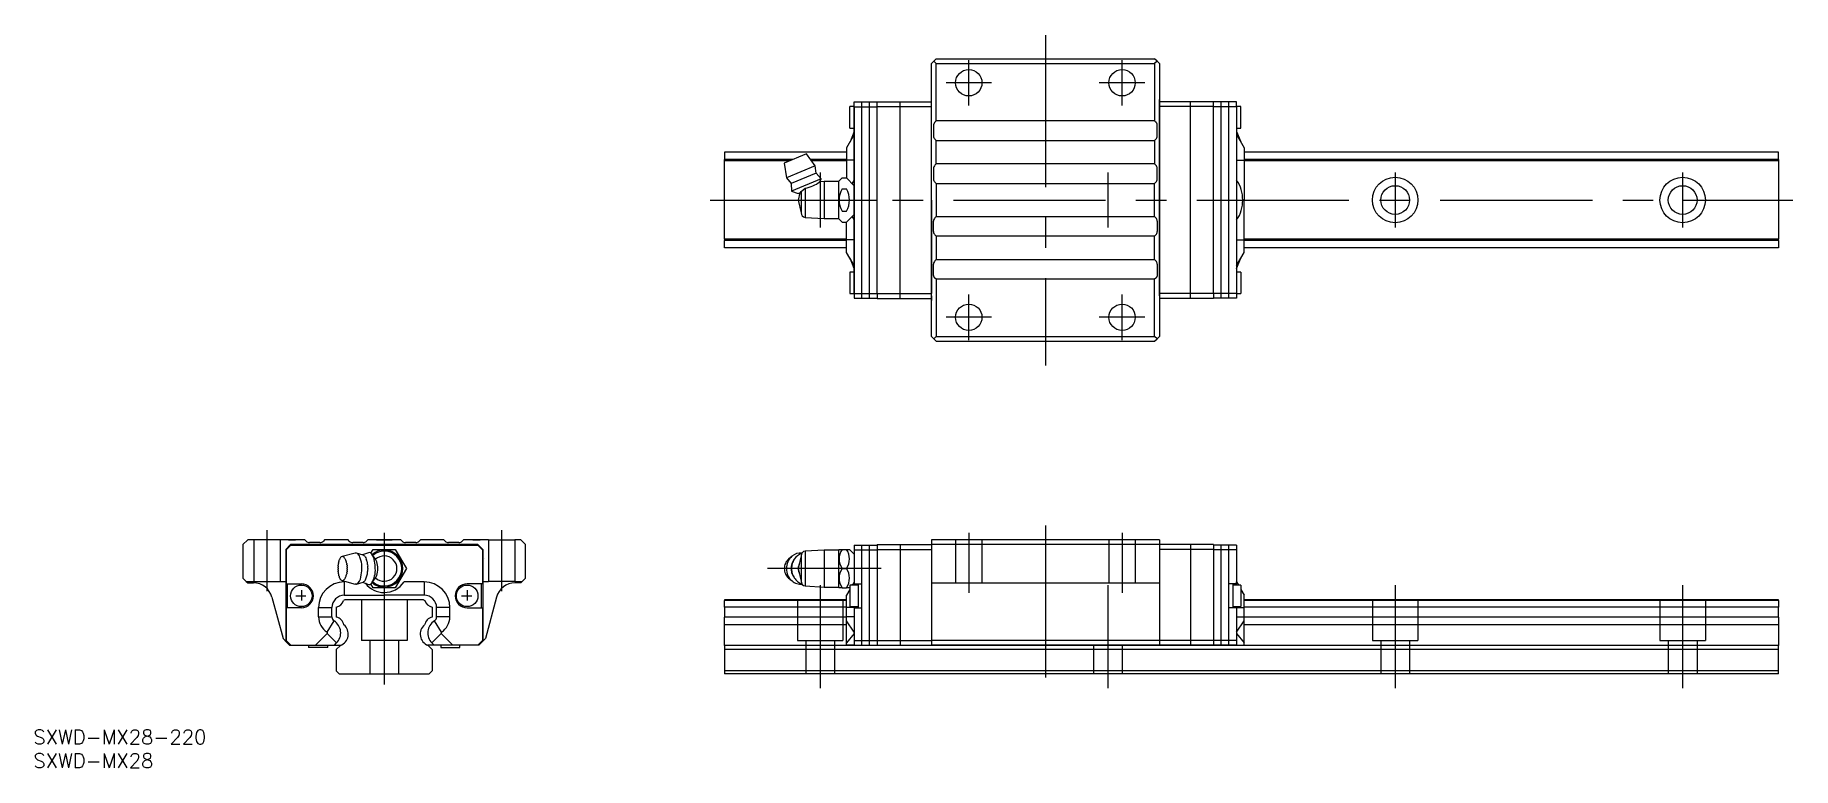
# Model space of a CAD drawing. Extents: x -73 to 294, y -20 to 133.
import ezdxf

# ---------------------------------------------------------------- set-up
doc = ezdxf.new("R2010")
doc.units = 0
doc.linetypes.add('CENTER', pattern=[50.8, 31.75, -6.35, 6.35, -6.35])
doc.linetypes.add('DASHED', pattern=[19.05, 12.7, -6.35])
doc.layers.get('0').update_dxf_attribs({"linetype": 'CONTINUOUS'})
doc.layers.add('CENTER', color=1, linetype='CENTER')
doc.styles.get("Standard").update_dxf_attribs({"font": 'txt.shx', "height": 3, "bigfont": 'bigfont.shx'})

msp = doc.modelspace()

# ---------------------------------------------------------------- linework, layer by layer
at = {"color": 7, "linetype": 'CONTINUOUS'}
for p, q in [((115.199999, 128.5), (114.699999, 128)), ((115.199999, 128.5), (160.799999, 128.5)), ((161.299999, 128), (160.799999, 128.5)), ((114.699999, 128), (114.199999, 127.5)), ((114.199999, 70.5), (114.199999, 127.5)), ((115.199999, 127.5), (114.699999, 128)), ((115.199999, 127.5), (160.799999, 127.5)), ((115.199999, 115.55), (115.199999, 127.5)), ((161.299999, 128), (160.799999, 127.5)), ((160.799999, 127.5), (160.799999, 115.55)), ((161.799999, 127.5), (161.299999, 128)), ((161.799999, 127.5), (161.799999, 70.5)), ((98.099999, 118.550001), (97.199999, 118.550001)), ((97.199999, 114.050001), (97.199999, 118.550001)), ((98.099999, 119.5), (102.899999, 119.5)), ((98.099999, 119.5), (102.899999, 119.5)), ((98.099999, 118.5), (98.099999, 119.5)), ((98.099999, 118.5), (98.099999, 119.5)), ((98.099999, 118.5), (98.099999, 99)), ((98.099999, 99), (98.099999, 118.5)), ((98.099999, 118.5), (102.899999, 118.5)), ((98.099999, 118.5), (102.899999, 118.5)), ((99.699999, 78.5), (99.699999, 119.5)), ((101.299999, 78.5), (101.299999, 119.5)), ((102.899999, 119.55), (114.199999, 119.55)), ((102.899999, 118.55), (102.899999, 119.55)), ((102.899999, 79.45), (102.899999, 118.55)), ((102.899999, 118.55), (114.199999, 118.55)), ((107.699999, 78.45), (107.699999, 119.55)), ((114.199999, 118.999999), (114.199999, 119.999999)), ((114.199999, 118.55), (114.199999, 119.599999)), ((114.199999, 79.000001), (114.199999, 118.999999)), ((114.199999, 99), (114.199999, 118.55)), ((114.199999, 99), (114.199999, 118.55)), ((161.799999, 118.999999), (161.799999, 119.999999)), ((161.799999, 119.599999), (161.799999, 118.55)), ((173.099999, 119.55), (161.799999, 119.55)), ((161.799999, 79.000001), (161.799999, 118.999999)), ((161.799999, 118.55), (161.799999, 99)), ((161.799999, 99), (161.799999, 118.55)), ((173.099999, 118.55), (161.799999, 118.55)), ((168.299999, 78.45), (168.299999, 119.55)), ((173.099999, 118.55), (173.099999, 119.55)), ((177.899999, 119.5), (173.099999, 119.5)), ((173.099999, 79.45), (173.099999, 118.55)), ((177.899999, 118.5), (173.099999, 118.5)), ((174.699999, 78.5), (174.699999, 119.5)), ((176.299999, 78.5), (176.299999, 119.5)), ((177.899999, 118.5), (177.899999, 119.5)), ((178.799999, 118.550001), (177.899999, 118.550001)), ((177.899999, 118.5), (177.899999, 79.5)), ((178.799999, 114.050001), (178.799999, 118.550001)), ((97.199999, 114.050001), (98.099999, 114.050001)), ((114.651204, 114.634854), (114.649999, 114.585786)), ((114.649999, 114.585786), (114.649999, 112.414214)), ((114.654814, 114.683804), (114.651204, 114.634854)), ((114.660822, 114.732517), (114.654814, 114.683804)), ((114.669214, 114.780877), (114.660822, 114.732517)), ((114.679968, 114.828767), (114.669214, 114.780877)), ((114.693059, 114.876071), (114.679968, 114.828767)), ((114.708455, 114.922676), (114.693059, 114.876071)), ((114.726119, 114.96847), (114.708455, 114.922676)), ((114.74601, 115.013342), (114.726119, 114.96847)), ((114.768078, 115.057183), (114.74601, 115.013342)), ((114.79227, 115.099889), (114.768078, 115.057183)), ((114.818529, 115.141357), (114.79227, 115.099889)), ((114.846791, 115.181486), (114.818529, 115.141357)), ((114.876989, 115.22018), (114.846791, 115.181486)), ((114.909048, 115.257345), (114.876989, 115.22018)), ((114.942892, 115.292893), (114.909048, 115.257345)), ((115.199999, 115.55), (114.942892, 115.292893)), ((160.799999, 115.55), (115.199999, 115.55)), ((161.057106, 115.292893), (160.799999, 115.55)), ((161.09095, 115.257345), (161.057106, 115.292893)), ((161.123009, 115.22018), (161.09095, 115.257345)), ((161.153207, 115.181486), (161.123009, 115.22018)), ((161.181469, 115.141357), (161.153207, 115.181486)), ((161.207728, 115.099889), (161.181469, 115.141357)), ((161.23192, 115.057183), (161.207728, 115.099889)), ((161.253988, 115.013342), (161.23192, 115.057183)), ((161.273879, 114.96847), (161.253988, 115.013342)), ((161.291543, 114.922676), (161.273879, 114.96847)), ((161.306939, 114.876071), (161.291543, 114.922676)), ((161.32003, 114.828767), (161.306939, 114.876071)), ((161.330784, 114.780877), (161.32003, 114.828767)), ((161.339176, 114.732517), (161.330784, 114.780877)), ((161.345184, 114.683804), (161.339176, 114.732517)), ((161.348794, 114.634854), (161.345184, 114.683804)), ((161.349999, 114.585786), (161.348794, 114.634854)), ((161.349999, 112.414214), (161.349999, 114.585786)), ((177.899999, 114.050001), (178.799999, 114.050001)), ((98.099999, 112.700001), (96.499999, 109.930001)), ((98.099999, 112.700001), (96.499999, 109.930001)), ((98.099999, 113.332589), (97.21786, 111.172798)), ((98.099999, 113.332589), (97.21786, 111.172798)), ((114.942892, 111.707107), (115.199999, 111.45)), ((115.199999, 111.45), (160.799999, 111.45)), ((115.199999, 106.55), (115.199999, 111.45)), ((160.799999, 111.45), (161.057106, 111.707107)), ((160.799999, 111.45), (160.799999, 106.55)), ((177.899999, 113.332589), (178.782138, 111.172798)), ((177.899999, 112.700001), (179.499999, 109.930001)), ((96.499999, 109.000001), (70.999999, 109.000001)), ((70.999999, 109.000001), (70.999999, 107.483289)), ((85.317086, 107.483289), (70.999999, 107.483289)), ((70.999999, 107.2), (70.999999, 107.483289)), ((70.999999, 90.8), (70.999999, 107.2)), ((84.633166, 107.2), (70.999999, 107.2)), ((88.112474, 108.641176), (83.493076, 106.727759)), ((83.493076, 106.727759), (83.938978, 103.665281)), ((89.962672, 106.160377), (88.112474, 108.641176)), ((96.499999, 107.483289), (88.976035, 107.483289)), ((96.499999, 107.2), (89.187314, 107.2)), ((96.499999, 109.930001), (96.499999, 107.330001)), ((96.499999, 109.930001), (96.499999, 107.330001)), ((98.099999, 107.330001), (96.499999, 107.330001)), ((98.099999, 107.330001), (96.499999, 107.330001)), ((96.499999, 107.330001), (96.499999, 103.6)), ((96.499999, 107.330001), (96.499999, 103.6)), ((115.199999, 106.55), (114.942892, 106.292893)), ((160.799999, 106.55), (115.199999, 106.55)), ((161.057106, 106.292893), (160.799999, 106.55)), ((177.899999, 107.330001), (179.499999, 107.330001)), ((179.499999, 109.930001), (179.499999, 107.330001)), ((290.999999, 109.000001), (179.499999, 109.000001)), ((290.999999, 107.483289), (179.499999, 107.483289)), ((179.499999, 107.330001), (179.499999, 99)), ((290.999999, 107.2), (179.499999, 107.2)), ((290.999999, 107.483289), (290.999999, 109.000001)), ((290.999999, 107.483289), (290.999999, 107.2)), ((290.999999, 107.2), (290.999999, 90.8)), ((89.962672, 106.160377), (83.938978, 103.665281)), ((83.938978, 103.665281), (84.905652, 102.442102)), ((90.144049, 104.611917), (84.905652, 102.442102)), ((91.184633, 103.419353), (85.013118, 100.863028)), ((90.144049, 104.611917), (89.962672, 106.160377)), ((91.184633, 103.419353), (90.144049, 104.611917)), ((90.906563, 102.822099), (90.906061, 102.822069)), ((90.906342, 102.821624), (90.906563, 102.822099)), ((90.906563, 102.822099), (91.184633, 103.419353)), ((91.799999, 102.875), (90.906563, 102.822099)), ((91.799999, 102.875), (91.799999, 95.125)), ((94.799999, 102.875), (91.799999, 102.875)), ((95.543801, 103.618802), (94.799999, 102.875)), ((94.799999, 102.875), (94.799999, 95.125)), ((95.543801, 103.618802), (96.481197, 103.618802)), ((98.099999, 102), (96.481197, 103.618802)), ((114.649999, 105.585786), (114.649999, 103.414214)), ((161.349999, 103.414214), (161.349999, 105.585786)), ((84.905652, 102.442102), (85.013118, 100.863028)), ((85.013118, 100.863028), (86.40283, 100.356273)), ((86.738567, 100.49534), (86.399999, 99)), ((86.40283, 100.356273), (86.878366, 100.553247)), ((86.878366, 100.553247), (86.999999, 100.813088)), ((86.999999, 100.813088), (87.881992, 101.450753)), ((86.999999, 100.813088), (86.999999, 96.35)), ((87.881992, 101.450753), (87.881992, 95.356987)), ((95.543801, 101.309401), (96.481197, 101.309401)), ((114.942892, 102.707107), (115.199999, 102.45)), ((115.199999, 102.45), (160.799999, 102.45)), ((115.199999, 102.45), (115.199999, 95.55)), ((115.199999, 100.65), (115.199999, 97.35)), ((160.799999, 102.45), (161.057106, 102.707107)), ((160.799999, 95.55), (160.799999, 102.45)), ((160.799999, 97.35), (160.799999, 100.65)), ((86.399999, 99), (86.999999, 96.35)), ((95.543801, 96.690599), (96.481197, 96.690599)), ((96.481197, 94.381198), (98.099999, 96)), ((98.099999, 99), (102.899999, 99)), ((98.099999, 99), (98.099999, 79.5)), ((98.099999, 99), (98.099999, 79.5)), ((98.099999, 79.5), (98.099999, 99)), ((114.199999, 79.45), (114.199999, 99)), ((114.199999, 99), (114.199999, 79.45)), ((114.942892, 95.292893), (115.199999, 95.55)), ((115.199999, 95.55), (160.799999, 95.55)), ((160.799999, 95.55), (161.057106, 95.292893)), ((161.799999, 99), (161.799999, 79.45)), ((161.799999, 99), (161.799999, 79.45)), ((179.499999, 99), (179.170758, 99)), ((179.499999, 90.669999), (179.499999, 99)), ((87.881992, 95.356987), (91.799999, 95.125)), ((91.799999, 95.125), (94.799999, 95.125)), ((94.799999, 95.125), (95.543801, 94.381198)), ((95.543801, 94.381198), (96.481197, 94.381198)), ((96.499999, 90.669999), (96.499999, 94.4)), ((96.499999, 90.669999), (96.499999, 94.4)), ((96.499999, 90.669999), (96.499999, 94.4)), ((114.649999, 92.414214), (114.649999, 94.585786)), ((161.349999, 94.585786), (161.349999, 92.414214)), ((96.499999, 90.8), (70.999999, 90.8)), ((70.999999, 90.8), (70.999999, 90.516711)), ((96.499999, 90.516711), (70.999999, 90.516711)), ((70.999999, 88.999999), (70.999999, 90.516711)), ((96.499999, 88.999999), (70.999999, 88.999999)), ((98.099999, 90.669999), (96.499999, 90.669999)), ((96.499999, 88.069999), (96.499999, 90.669999)), ((98.099999, 90.669999), (96.499999, 90.669999)), ((96.499999, 88.069999), (96.499999, 90.669999)), ((98.099999, 90.669999), (96.499999, 90.669999)), ((96.499999, 88.069999), (96.499999, 90.669999)), ((98.099999, 85.299999), (96.499999, 88.069999)), ((98.099999, 85.299999), (96.499999, 88.069999)), ((98.099999, 85.299999), (96.499999, 88.069999)), ((115.199999, 91.45), (114.942892, 91.707107)), ((160.799999, 91.45), (115.199999, 91.45)), ((115.199999, 91.45), (115.199999, 86.55)), ((161.057106, 91.707107), (160.799999, 91.45)), ((160.799999, 86.55), (160.799999, 91.45)), ((177.899999, 90.669999), (179.499999, 90.669999)), ((177.899999, 85.299999), (179.499999, 88.069999)), ((290.999999, 90.8), (179.499999, 90.8)), ((179.499999, 88.069999), (179.499999, 90.669999)), ((290.999999, 90.516711), (179.499999, 90.516711)), ((290.999999, 88.999999), (179.499999, 88.999999)), ((290.999999, 90.516711), (290.999999, 90.8)), ((290.999999, 90.516711), (290.999999, 88.999999)), ((98.099999, 84.667411), (97.21786, 86.827202)), ((98.099999, 84.667411), (97.21786, 86.827202)), ((98.099999, 84.667411), (97.21786, 86.827202)), ((114.649999, 83.414214), (114.649999, 85.585786)), ((114.942892, 86.292893), (115.199999, 86.55)), ((115.199999, 86.55), (160.799999, 86.55)), ((160.799999, 86.55), (161.057106, 86.292893)), ((161.349999, 85.585786), (161.349999, 83.414214)), ((177.899999, 84.667411), (178.782138, 86.827202)), ((97.199999, 83.949999), (97.199999, 79.449999)), ((98.099999, 83.949999), (97.199999, 83.949999)), ((114.651204, 83.365146), (114.649999, 83.414214)), ((114.654814, 83.316196), (114.651204, 83.365146)), ((114.660822, 83.267483), (114.654814, 83.316196)), ((114.669214, 83.219123), (114.660822, 83.267483)), ((114.679968, 83.171233), (114.669214, 83.219123)), ((114.693059, 83.123929), (114.679968, 83.171233)), ((114.708455, 83.077324), (114.693059, 83.123929)), ((114.726119, 83.03153), (114.708455, 83.077324)), ((114.74601, 82.986658), (114.726119, 83.03153)), ((114.768078, 82.942817), (114.74601, 82.986658)), ((114.79227, 82.900111), (114.768078, 82.942817)), ((114.818529, 82.858643), (114.79227, 82.900111)), ((114.846791, 82.818514), (114.818529, 82.858643)), ((114.876989, 82.77982), (114.846791, 82.818514)), ((114.909048, 82.742655), (114.876989, 82.77982)), ((114.942892, 82.707107), (114.909048, 82.742655)), ((115.199999, 82.45), (114.942892, 82.707107)), ((160.799999, 82.45), (115.199999, 82.45)), ((115.199999, 82.45), (115.199999, 70.5)), ((161.057106, 82.707107), (160.799999, 82.45)), ((160.799999, 70.5), (160.799999, 82.45)), ((161.09095, 82.742655), (161.057106, 82.707107)), ((161.123009, 82.77982), (161.09095, 82.742655)), ((161.153207, 82.818514), (161.123009, 82.77982)), ((161.181469, 82.858643), (161.153207, 82.818514)), ((161.207728, 82.900111), (161.181469, 82.858643)), ((161.23192, 82.942817), (161.207728, 82.900111)), ((161.253988, 82.986658), (161.23192, 82.942817)), ((161.273879, 83.03153), (161.253988, 82.986658)), ((161.291543, 83.077324), (161.273879, 83.03153)), ((161.306939, 83.123929), (161.291543, 83.077324)), ((161.32003, 83.171233), (161.306939, 83.123929)), ((161.330784, 83.219123), (161.32003, 83.171233)), ((161.339176, 83.267483), (161.330784, 83.219123)), ((161.345184, 83.316196), (161.339176, 83.267483)), ((161.348794, 83.365146), (161.345184, 83.316196)), ((161.349999, 83.414214), (161.348794, 83.365146)), ((178.799999, 83.949999), (177.899999, 83.949999)), ((178.799999, 83.949999), (178.799999, 79.449999)), ((97.199999, 79.449999), (98.099999, 79.449999)), ((98.099999, 79.5), (102.899999, 79.5)), ((98.099999, 79.5), (102.899999, 79.5)), ((98.099999, 79.5), (102.899999, 79.5)), ((98.099999, 79.5), (98.099999, 78.5)), ((98.099999, 79.5), (98.099999, 78.5)), ((98.099999, 79.5), (98.099999, 78.5)), ((98.099999, 78.5), (102.899999, 78.5)), ((98.099999, 78.5), (102.899999, 78.5)), ((98.099999, 78.5), (102.899999, 78.5)), ((102.899999, 79.45), (114.199999, 79.45)), ((102.899999, 79.45), (102.899999, 78.45)), ((102.899999, 78.45), (114.199999, 78.45)), ((114.199999, 78.400001), (114.199999, 79.45)), ((114.199999, 79.000001), (114.199999, 78.000001)), ((173.099999, 79.45), (161.799999, 79.45)), ((161.799999, 79.45), (161.799999, 78.400001)), ((161.799999, 79.000001), (161.799999, 78.000001)), ((173.099999, 78.45), (161.799999, 78.45)), ((177.899999, 79.5), (173.099999, 79.5)), ((173.099999, 79.45), (173.099999, 78.45)), ((177.899999, 78.5), (173.099999, 78.5)), ((177.899999, 79.5), (177.899999, 78.5)), ((177.899999, 79.449999), (178.799999, 79.449999)), ((114.199999, 70.5), (114.699999, 70)), ((115.199999, 70.5), (114.699999, 70)), ((114.699999, 70), (115.199999, 69.5)), ((115.199999, 70.5), (160.799999, 70.5)), ((161.299999, 70), (160.799999, 70.5)), ((160.799999, 69.5), (161.299999, 70)), ((161.299999, 70), (161.799999, 70.5)), ((115.199999, 69.5), (160.799999, 69.5)), ((-28.5, 28), (-29.5, 27)), ((-29.5, 27), (-29.5, 20)), ((-27.25, 28), (-28.5, 28)), ((-21.75, 28), (-27.25, 28)), ((-16.55, 28), (-21.75, 28)), ((-19.55, 27), (-20.55, 26)), ((-20.55, 26), (-20.55, 7)), ((-19.5, 26.9), (-20.5, 25.9)), ((-19.5, 26.9), (-20.5, 25.9)), ((-20.5, 25.9), (-20.5, 18.800001)), ((-20.5, 25.9), (-20.5, 18.800001)), ((-19.999999, 28), (-18.5, 28)), ((19.55, 27), (-19.55, 27)), ((-19.5, 26.9), (0, 26.9)), ((0, 26.9), (-19.5, 26.9)), ((-16.292893, 27.742893), (-16.55, 28)), ((-13.414214, 27.45), (-15.585786, 27.45)), ((-12.45, 28), (-12.707107, 27.742893)), ((-7.55, 28), (-12.45, 28)), ((-7.292893, 27.742893), (-7.55, 28)), ((-4.414214, 27.45), (-6.585786, 27.45)), ((-3.45, 28), (-3.707107, 27.742893)), ((3.45, 28), (-3.45, 28)), ((-2.772615, 25.19769), (-2.309401, 26.000001)), ((-2.309401, 26.000001), (2.309401, 26.000001)), ((1.65, 28), (-1.65, 28)), ((-1.65, 28), (1.65, 28)), ((0, 26.9), (19.5, 26.9)), ((0, 26.9), (19.5, 26.9)), ((19.5, 26.9), (0, 26.9)), ((2.309401, 26.000001), (4.618802, 22.000001)), ((3.707107, 27.742893), (3.45, 28)), ((6.585786, 27.45), (4.414214, 27.45)), ((7.55, 28), (7.292893, 27.742893)), ((12.45, 28), (7.55, 28)), ((12.707107, 27.742893), (12.45, 28)), ((15.585786, 27.45), (13.414214, 27.45)), ((16.55, 28), (16.292893, 27.742893)), ((21.75, 28), (16.55, 28)), ((18.5, 28), (19.999999, 28)), ((19.5, 26.9), (20.5, 25.9)), ((19.5, 26.9), (20.5, 25.9)), ((19.5, 26.9), (20.5, 25.9)), ((19.55, 27), (20.55, 26)), ((20.5, 25.9), (20.5, 18.800001)), ((20.5, 25.9), (20.5, 18.800001)), ((20.5, 25.9), (20.5, 18.800001)), ((20.55, 26), (20.55, 7)), ((21.75, 28), (27.25, 28)), ((28.5, 28), (27.25, 28)), ((29.5, 27), (28.5, 28)), ((29.5, 20), (29.5, 27)), ((91.799999, 25.875001), (87.881991, 25.643014)), ((91.799999, 25.875001), (91.799999, 18.125001)), ((94.799999, 25.875001), (91.799999, 25.875001)), ((94.924999, 26.000001), (94.799999, 25.875001)), ((94.799999, 25.875001), (94.799999, 18.125001)), ((94.924999, 26.000001), (95.543801, 26.000001)), ((95.543801, 26.000001), (96.481197, 26.000001)), ((96.481197, 26.000001), (97.099999, 26.000001)), ((98.099999, 25.000001), (97.099999, 26.000001)), ((98.099999, 26.9), (102.899999, 26.9)), ((98.099999, 26.9), (102.899999, 26.9)), ((98.099999, 26.9), (102.899999, 26.9)), ((98.099999, 26.9), (98.099999, 25.9)), ((98.099999, 26.9), (98.099999, 25.9)), ((98.099999, 26.9), (98.099999, 25.9)), ((98.099999, 25.9), (98.099999, 18.800001)), ((98.099999, 25.9), (98.099999, 18.800001)), ((98.099999, 25.9), (98.099999, 18.800001)), ((98.099999, 25.9), (102.899999, 25.9)), ((98.099999, 25.9), (102.899999, 25.9)), ((98.099999, 25.9), (102.899999, 25.9)), ((99.699999, 6), (99.699999, 26.9)), ((101.299999, 6), (101.299999, 26.9)), ((102.899999, 27), (114.199999, 27)), ((102.899999, 27), (102.899999, 26)), ((102.899999, 26), (102.899999, 7)), ((102.899999, 26), (114.199999, 26)), ((107.699999, 27), (107.699999, 6)), ((161.799999, 28), (114.199999, 28)), ((114.199999, 28), (114.199999, 27)), ((114.199999, 27), (114.199999, 20.500001)), ((161.799999, 27), (114.199999, 27)), ((161.799999, 28), (161.799999, 27)), ((161.799999, 27), (161.799999, 20.500001)), ((173.099999, 27), (161.799999, 27)), ((173.099999, 26), (161.799999, 26)), ((168.299999, 27), (168.299999, 6)), ((173.099999, 27), (173.099999, 26)), ((177.899999, 26.9), (173.099999, 26.9)), ((173.099999, 26), (173.099999, 7)), ((177.899999, 25.9), (173.099999, 25.9)), ((174.699999, 6), (174.699999, 26.9)), ((176.299999, 6), (176.299999, 26.9)), ((177.899999, 26.9), (177.899999, 25.9)), ((177.899999, 25.9), (177.899999, 18.800001)), ((-6.04374, 25.242003), (-8.784859, 24.486199)), ((-5.766417, 25.237472), (-6.04374, 25.242003)), ((-4.399685, 24.815409), (-5.766417, 25.237472)), ((-3.319433, 25.307365), (-4.539195, 24.858492)), ((-2.1413, 24.42114), (-2.56411, 24.980199)), ((-1.813088, 23.932671), (-2.141316, 24.421161)), ((-1.553247, 23.432234), (-1.813088, 23.932671)), ((85.108776, 24.579204), (84.39016, 23.977918)), ((86.999999, 24.650001), (86.399999, 22.000001)), ((86.999999, 24.650001), (86.999999, 19.350001)), ((87.881991, 25.643014), (87.881991, 18.356988)), ((-29.5, 20), (-28.8, 19.3)), ((-28.8, 19.3), (-28.5, 19)), ((-28.8, 19.3), (-27.25, 19.3)), ((-28.5, 19), (-27.302647, 19)), ((-21.75, 19.3), (-20.55, 19.3)), ((-20.5, 18.800001), (-17.300001, 18.800001)), ((-20.5, 18.800001), (-17.300001, 18.800001)), ((-20.25, 18.800001), (-20.25, 13.800001)), ((-20.25, 18.800001), (-20.25, 13.800001)), ((-8.784859, 19.513803), (-6.04374, 18.757999)), ((-8.330001, 19.200003), (-8.330001, 16.430003)), ((-8.330001, 19.200003), (-8.330001, 16.430003)), ((-5.765676, 18.762759), (-6.04374, 18.757999)), ((-5.766417, 18.76253), (-4.399685, 19.184593)), ((-4.539195, 19.14151), (-3.319433, 18.692637)), ((-2.309401, 18.000001), (-2.772747, 18.802539)), ((-2.56411, 19.019803), (-2.141213, 19.578977)), ((-2.141286, 19.57888), (-1.813088, 20.067331)), ((-1.813088, 20.067331), (-1.553247, 20.567768)), ((4.618802, 22.000001), (2.309401, 18.000001)), ((8.330001, 19.200003), (4.142464, 19.200003)), ((8.330001, 19.200003), (4.142464, 19.200003)), ((8.330001, 19.200003), (4.142464, 19.200003)), ((8.330001, 19.200003), (8.330001, 16.430003)), ((8.330001, 19.200003), (8.330001, 16.430003)), ((8.330001, 19.200003), (8.330001, 16.430003)), ((20.5, 18.800001), (17.300001, 18.800001)), ((20.5, 18.800001), (17.300001, 18.800001)), ((20.5, 18.800001), (17.300001, 18.800001)), ((20.25, 18.800001), (20.25, 13.800001)), ((20.25, 18.800001), (20.25, 13.800001)), ((20.55, 19.3), (21.75, 19.3)), ((27.25, 19.3), (28.8, 19.3)), ((28.5, 19), (27.302647, 19)), ((28.8, 19.3), (28.5, 19)), ((28.8, 19.3), (29.5, 20)), ((86.399999, 22.000001), (86.999999, 19.350001)), ((87.881991, 18.356988), (91.799999, 18.125001)), ((95.543801, 22.000001), (96.481197, 22.000001)), ((98.899999, 18.550001), (97.199999, 18.550001)), ((97.199999, 18.550001), (97.199999, 14.050001)), ((97.649999, 18.550001), (97.826492, 18.726494)), ((98.099999, 19.200003), (97.724547, 18.550001)), ((98.099999, 19.200003), (97.724547, 18.550001)), ((98.099999, 19.200003), (97.724547, 18.550001)), ((98.099999, 18.800001), (99.699999, 18.800001)), ((98.099999, 18.800001), (99.699999, 18.800001)), ((98.099999, 18.800001), (99.699999, 18.800001)), ((98.099999, 18.550001), (98.099999, 18.800001)), ((98.099999, 18.550001), (98.099999, 18.800001)), ((98.099999, 18.550001), (98.099999, 18.800001)), ((98.899999, 18.800001), (98.899999, 13.800001)), ((98.899999, 18.800001), (98.899999, 13.800001)), ((114.199999, 20.500001), (114.199999, 7)), ((114.199999, 19), (161.799999, 19)), ((161.799999, 20.500001), (161.799999, 7)), ((177.899999, 18.800001), (176.299999, 18.800001)), ((177.099999, 18.800001), (177.099999, 13.800001)), ((178.799999, 18.550001), (177.099999, 18.550001)), ((177.899999, 19.200003), (178.275451, 18.550001)), ((177.899999, 18.550001), (177.899999, 18.800001)), ((178.799999, 18.550001), (178.799999, 14.050001)), ((-23.438944, 16.035276), (-21.116026, 7.366027)), ((-8.2, 15.500003), (-8.483289, 15.336446)), ((-8.330001, 16.430003), (0, 16.430003)), ((-8.330001, 16.430003), (0, 16.430003)), ((8.2, 15.500003), (-8.2, 15.500003)), ((2.309401, 18.000001), (-2.309401, 18.000001)), ((8.330001, 16.430003), (0, 16.430003)), ((8.330001, 16.430003), (0, 16.430003)), ((8.330001, 16.430003), (0, 16.430003)), ((8.2, 15.500003), (8.483289, 15.336446)), ((23.438944, 16.035276), (21.116026, 7.366027)), ((96.499999, 15.500003), (70.999999, 15.500003)), ((70.999999, 15.500003), (70.999999, 15.336446)), ((96.499999, 15.336446), (70.999999, 15.336446)), ((70.999999, 13.937693), (70.999999, 15.336446)), ((91.799999, 18.125001), (94.799999, 18.125001)), ((94.799999, 18.125001), (94.924999, 18.000001)), ((95.543801, 18.000001), (94.924999, 18.000001)), ((95.543801, 18.000001), (96.481197, 18.000001)), ((97.099999, 18.000001), (96.481197, 18.000001)), ((97.199999, 17.641878), (96.499999, 16.430003)), ((97.199999, 17.641878), (96.499999, 16.430003)), ((97.199999, 17.641878), (96.499999, 16.430003)), ((96.499999, 13.830003), (96.499999, 16.430003)), ((96.499999, 13.830003), (96.499999, 16.430003)), ((96.499999, 13.830003), (96.499999, 16.430003)), ((97.099999, 18.000001), (97.199999, 18.100001)), ((178.799999, 17.641878), (179.499999, 16.430003)), ((179.499999, 13.830003), (179.499999, 16.430003)), ((290.999999, 15.500003), (179.499999, 15.500003)), ((290.999999, 15.336446), (179.499999, 15.336446)), ((290.999999, 15.336446), (290.999999, 15.500003)), ((290.999999, 15.336446), (290.999999, 13.937693)), ((-17.300001, 13.800001), (-20.5, 13.800001)), ((-17.300001, 13.800001), (-20.5, 13.800001)), ((-20.5, 13.800001), (-20.5, 7)), ((-20.5, 13.800001), (-20.5, 7)), ((-13.700001, 11.916697), (-13.700001, 13.830003)), ((-13.700001, 11.916697), (-13.700001, 13.830003)), ((-13.700001, 13.830003), (-10.930001, 13.830003)), ((-13.700001, 13.830003), (-10.930001, 13.830003)), ((-13.700001, 11.916697), (-10.930001, 11.916697)), ((-13.700001, 11.916697), (-10.930001, 11.916697)), ((-11.94628, 8.73118), (-10.464823, 11.071732)), ((-11.94628, 8.73118), (-10.464823, 11.071732)), ((-10.930001, 11.916697), (-10.930001, 13.830003)), ((-10.930001, 11.916697), (-10.930001, 13.830003)), ((-10.000001, 13.937693), (-10.000001, 11.862007)), ((10.000001, 13.937693), (10.000001, 11.862007)), ((11.94628, 8.73118), (10.464823, 11.071732)), ((11.94628, 8.73118), (10.464823, 11.071732)), ((11.94628, 8.73118), (10.464823, 11.071732)), ((10.930001, 11.916697), (10.930001, 13.830003)), ((10.930001, 11.916697), (10.930001, 13.830003)), ((10.930001, 11.916697), (10.930001, 13.830003)), ((13.700001, 13.830003), (10.930001, 13.830003)), ((13.700001, 13.830003), (10.930001, 13.830003)), ((13.700001, 13.830003), (10.930001, 13.830003)), ((13.700001, 11.916697), (10.930001, 11.916697)), ((13.700001, 11.916697), (10.930001, 11.916697)), ((13.700001, 11.916697), (10.930001, 11.916697)), ((13.700001, 11.916697), (13.700001, 13.830003)), ((13.700001, 11.916697), (13.700001, 13.830003)), ((13.700001, 11.916697), (13.700001, 13.830003)), ((17.300001, 13.800001), (20.5, 13.800001)), ((17.300001, 13.800001), (20.5, 13.800001)), ((17.300001, 13.800001), (20.5, 13.800001)), ((20.5, 13.800001), (20.5, 7)), ((20.5, 13.800001), (20.5, 7)), ((20.5, 13.800001), (20.5, 7)), ((96.499999, 13.937693), (70.999999, 13.937693)), ((70.999999, 13.937693), (70.999999, 11.862007)), ((96.499999, 11.862007), (70.999999, 11.862007)), ((70.999999, 10.241331), (70.999999, 11.862007)), ((98.099999, 13.830003), (96.499999, 13.830003)), ((96.499999, 11.916697), (96.499999, 13.830003)), ((98.099999, 13.830003), (96.499999, 13.830003)), ((96.499999, 11.916697), (96.499999, 13.830003)), ((98.099999, 13.830003), (96.499999, 13.830003)), ((96.499999, 11.916697), (96.499999, 13.830003)), ((96.499999, 11.071732), (96.499999, 11.916697)), ((98.099999, 11.916697), (96.499999, 11.916697)), ((96.499999, 11.071732), (96.499999, 11.916697)), ((98.099999, 11.916697), (96.499999, 11.916697)), ((96.499999, 11.071732), (96.499999, 11.916697)), ((98.099999, 11.916697), (96.499999, 11.916697)), ((98.099999, 8.73118), (96.499999, 11.071732)), ((96.499999, 6.46208), (96.499999, 11.071732)), ((98.099999, 8.73118), (96.499999, 11.071732)), ((96.499999, 6.46208), (96.499999, 11.071732)), ((98.099999, 8.73118), (96.499999, 11.071732)), ((96.499999, 6.46208), (96.499999, 11.071732)), ((97.199999, 14.050001), (98.899999, 14.050001)), ((98.099999, 13.800001), (98.099999, 14.050001)), ((98.099999, 13.800001), (98.099999, 14.050001)), ((98.099999, 13.800001), (98.099999, 14.050001)), ((98.099999, 13.800001), (99.699999, 13.800001)), ((98.099999, 13.800001), (99.699999, 13.800001)), ((98.099999, 13.800001), (99.699999, 13.800001)), ((98.099999, 13.800001), (98.099999, 7)), ((98.099999, 13.800001), (98.099999, 7)), ((98.099999, 13.800001), (98.099999, 7)), ((177.899999, 13.800001), (176.299999, 13.800001)), ((177.099999, 14.050001), (178.799999, 14.050001)), ((177.899999, 13.800001), (177.899999, 14.050001)), ((177.899999, 13.830003), (179.499999, 13.830003)), ((177.899999, 13.800001), (177.899999, 7)), ((177.899999, 11.916697), (179.499999, 11.916697)), ((177.899999, 8.73118), (179.499999, 11.071732)), ((290.999999, 13.937693), (179.499999, 13.937693)), ((179.499999, 11.916697), (179.499999, 13.830003)), ((179.499999, 11.071732), (179.499999, 11.916697)), ((290.999999, 11.862007), (179.499999, 11.862007)), ((179.499999, 6.46208), (179.499999, 11.071732)), ((290.999999, 11.862007), (290.999999, 13.937693)), ((290.999999, 11.862007), (290.999999, 10.241331)), ((-21.116026, 7.366027), (-20.1, 6.350001)), ((-14.332589, 6), (-11.911823, 8.420766)), ((-14.332589, 6), (-11.911823, 8.420766)), ((-11.911823, 8.420766), (-9.953138, 6.46208)), ((-11.911823, 8.420766), (-9.953138, 6.46208)), ((11.911823, 8.420766), (9.953138, 6.46208)), ((11.911823, 8.420766), (9.953138, 6.46208)), ((11.911823, 8.420766), (9.953138, 6.46208)), ((14.332589, 6), (11.911823, 8.420766)), ((14.332589, 6), (11.911823, 8.420766)), ((14.332589, 6), (11.911823, 8.420766)), ((21.116026, 7.366027), (20.1, 6.350001)), ((96.499999, 10.241331), (70.999999, 10.241331)), ((70.999999, 5.948332), (70.999999, 10.241331)), ((98.099999, 8.420766), (96.499999, 6.46208)), ((98.099999, 8.420766), (96.499999, 6.46208)), ((98.099999, 8.420766), (96.499999, 6.46208)), ((177.899999, 8.420766), (179.499999, 6.46208)), ((290.999999, 10.241331), (179.499999, 10.241331)), ((290.999999, 10.241331), (290.999999, 5.948332)), ((-20.749999, 7), (-19.749999, 6)), ((-19.749999, 6), (-20.749999, 7)), ((-20.55, 7), (-19.55, 6)), ((-20.5, 7), (-19.5, 6)), ((-20.5, 7), (-19.5, 6)), ((-20.1, 6.350001), (-19.749999, 6)), ((-19.749999, 6), (-19.55, 6)), ((-19.55, 6), (-19.5, 6)), ((-19.5, 6), (-14.332589, 6)), ((-19.5, 6), (-14.332589, 6)), ((-15.8, 6), (-15.8, 5.5)), ((-11.8, 5.5), (-15.8, 5.5)), ((-14.332589, 6), (-10.415218, 6)), ((-14.332589, 6), (-10.415218, 6)), ((-11.8, 5.5), (-11.8, 6)), ((-10.415218, 6), (-9.953138, 6.46208)), ((-10.415218, 6), (-9.953138, 6.46208)), ((-10.415218, 6), (-9.020198, 6)), ((-10.415218, 6), (-9.020198, 6)), ((-9.151667, 5.948332), (-10.000001, 5.099998)), ((-10.000001, 5.099998), (-10.000001, 0.6)), ((10.415218, 6), (9.020198, 6)), ((10.415218, 6), (9.020198, 6)), ((10.415218, 6), (9.020198, 6)), ((9.151667, 5.948332), (10.000001, 5.099998)), ((10.415218, 6), (9.953138, 6.46208)), ((10.415218, 6), (9.953138, 6.46208)), ((10.415218, 6), (9.953138, 6.46208)), ((10.000001, 5.099998), (10.000001, 0.6)), ((14.332589, 6), (10.415218, 6)), ((14.332589, 6), (10.415218, 6)), ((14.332589, 6), (10.415218, 6)), ((11.8, 6), (11.8, 5.5)), ((11.8, 5.5), (15.8, 5.5)), ((19.5, 6), (14.332589, 6)), ((19.5, 6), (14.332589, 6)), ((19.5, 6), (14.332589, 6)), ((15.8, 5.5), (15.8, 6)), ((20.5, 7), (19.5, 6)), ((20.5, 7), (19.5, 6)), ((20.5, 7), (19.5, 6)), ((19.55, 6), (19.5, 6)), ((20.55, 7), (19.55, 6)), ((19.749999, 6), (19.55, 6)), ((20.749999, 7), (19.749999, 6)), ((20.749999, 7), (19.749999, 6)), ((19.749999, 6), (20.1, 6.350001)), ((70.999999, 5.948332), (70.999999, 5.099998)), ((290.999999, 5.948332), (70.999999, 5.948332)), ((290.999999, 5.099998), (70.999999, 5.099998)), ((70.999999, 5.099998), (70.999999, 0.6)), ((96.499999, 6), (96.499999, 6.46208)), ((96.499999, 6), (96.499999, 6.46208)), ((96.499999, 6), (96.499999, 6.46208)), ((98.099999, 6), (96.499999, 6)), ((98.099999, 6), (96.499999, 6)), ((98.099999, 6), (96.499999, 6)), ((98.099999, 7), (102.899999, 7)), ((98.099999, 7), (102.899999, 7)), ((98.099999, 7), (102.899999, 7)), ((98.099999, 7), (98.099999, 6)), ((98.099999, 7), (98.099999, 6)), ((98.099999, 7), (98.099999, 6)), ((98.099999, 6), (102.899999, 6)), ((98.099999, 6), (102.899999, 6)), ((98.099999, 6), (102.899999, 6)), ((102.899999, 7), (114.199999, 7)), ((102.899999, 7), (102.899999, 6)), ((102.899999, 6), (114.199999, 6)), ((161.799999, 7), (114.199999, 7)), ((114.199999, 7), (114.199999, 6)), ((161.799999, 6), (114.199999, 6)), ((173.099999, 7), (161.799999, 7)), ((161.799999, 7), (161.799999, 6)), ((173.099999, 6), (161.799999, 6)), ((177.899999, 7), (173.099999, 7)), ((173.099999, 7), (173.099999, 6)), ((177.899999, 6), (173.099999, 6)), ((177.899999, 7), (177.899999, 6)), ((177.899999, 6), (179.499999, 6)), ((179.499999, 6), (179.499999, 6.46208)), ((290.999999, 5.099998), (290.999999, 5.948332)), ((290.999999, 0.6), (290.999999, 5.099998)), ((-10.000001, 0.6), (-9.400001, 0)), ((-9.400001, 0), (9.400001, 0)), ((10.000001, 0.6), (9.400001, 0)), ((290.999999, 0.6), (70.999999, 0.6)), ((70.999999, 0.6), (70.999999, 0)), ((290.999999, 0), (70.999999, 0)), ((290.999999, 0), (290.999999, 0.6))]:
    msp.add_line(p, q, dxfattribs=at)
at = {"color": 3, "linetype": 'DASHED'}
for p, q in [((-27.25, 28), (-27.25, 19.3)), ((-21.75, 28), (-21.75, 19.3)), ((21.75, 28), (21.75, 19.3)), ((27.25, 28), (27.25, 19.3)), ((119.249996, 28), (119.249996, 19)), ((124.749996, 28), (124.749996, 19)), ((151.249996, 28), (151.249996, 19)), ((156.749996, 28), (156.749996, 19)), ((-27.25, 19.3), (-21.75, 19.3)), ((27.25, 19.3), (21.75, 19.3)), ((-4.75, 15.500003), (-4.75, 7)), ((4.75, 15.500003), (4.75, 7)), ((86.249999, 15.5), (86.249999, 7)), ((95.749999, 15.5), (95.749999, 7)), ((206.249999, 15.5), (206.249999, 7)), ((215.749999, 15.5), (215.749999, 7)), ((266.249999, 15.5), (266.249999, 7)), ((275.749999, 15.5), (275.749999, 7)), ((4.75, 7), (-4.75, 7)), ((-3, 7), (-3, 0)), ((3, 7), (3, 0)), ((86.249999, 7), (95.749999, 7)), ((87.999999, 7), (87.999999, 0)), ((93.999999, 7), (93.999999, 0)), ((147.999999, 6), (147.999999, 0)), ((153.999999, 6), (153.999999, 0)), ((206.249999, 7), (215.749999, 7)), ((207.999999, 7), (207.999999, 0)), ((213.999999, 7), (213.999999, 0)), ((266.249999, 7), (275.749999, 7)), ((267.999999, 7), (267.999999, 0)), ((273.999999, 7), (273.999999, 0))]:
    msp.add_line(p, q, dxfattribs=at)
at = {"color": 7, "linetype": 'CONTINUOUS'}
for centre, radius in [((121.999999, 123.5), 2.75), ((153.999999, 123.5), 2.75), ((210.999999, 99), 4.75), ((270.999999, 99), 4.75), ((210.999999, 99), 3), ((270.999999, 99), 3), ((121.999999, 74.5), 2.75), ((153.999999, 74.5), 2.75), ((-17.300001, 16.300001), 2.25), ((17.300001, 16.300001), 2.25)]:
    msp.add_circle(centre, radius, dxfattribs=at)
for centre, radius, start, end in [((115.649999, 112.414214), 1, 180, 225), ((160.349999, 112.414214), 1, 315, 0), ((86.484237, 108.554665), 7.240116, 281.131236, 307.648003), ((101.242355, 100.488351), 4.113237, 139.814712, 151.273161), ((101.242355, 100.488351), 4.113237, 139.814712, 151.273161), ((115.649999, 105.585786), 1, 135, 180), ((115.649999, 103.414214), 1, 180, 225), ((160.349999, 105.585786), 1, 0, 45), ((160.349999, 103.414214), 1, 315, 0), ((172.501896, 99.220376), 6.672503, 358.107317, 36.000947), ((99.545284, 99), 4.620086, 150.009194, 209.990806), ((92.481175, 99), 4.618821, 330.000138, 29.999862), ((87.999999, 96.35), 1, 180, 263.222886), ((101.242355, 97.511649), 4.113237, 208.726839, 220.185288), ((101.242355, 97.511649), 4.113237, 208.726839, 220.185288), ((101.242355, 97.511649), 4.113237, 208.726839, 220.185288), ((172.501896, 98.779624), 6.672503, 323.999053, 1.892683), ((115.649999, 94.585786), 1, 135, 180), ((115.649999, 92.414214), 1, 180, 225), ((160.349999, 94.585786), 1, 0, 45), ((160.349999, 92.414214), 1, 315, 0), ((115.649999, 85.585786), 1, 135, 180), ((160.349999, 85.585786), 1, 0, 45), ((-15.585786, 28.45), 1, 225, 270), ((-13.414214, 28.45), 1, 270, 315), ((-6.585786, 28.45), 1, 225, 270), ((-4.414214, 28.45), 1, 270, 315), ((0, 22.000001), 3.875, 229.239253, 130.760747), ((4.414214, 28.45), 1, 225, 270), ((6.585786, 28.45), 1, 270, 315), ((13.414214, 28.45), 1, 225, 270), ((15.585786, 28.45), 1, 270, 315), ((98.467776, 24.000001), 3.542546, 145.627859, 214.372141), ((93.557222, 24.000001), 3.542546, 325.627859, 34.372141), ((-7.815976, 21.98969), 1.827235, 176.972416, 183.246873), ((-13.34663, 22.28221), 3.711149, 356.972416, 0.06159), ((-7.82122, 22.288149), 1.814264, 173.732955, 180.06159), ((-13.471453, 22.908652), 3.869939, 353.732955, 356.704696), ((-7.841072, 22.584469), 1.769768, 170.183611, 176.704696), ((-13.840448, 23.622508), 4.318749, 350.183611, 352.8665), ((-7.888095, 22.877569), 1.680037, 165.922941, 172.8665), ((-15.055126, 24.674753), 5.708887, 345.922941, 347.983489), ((-7.992904, 23.171504), 1.511551, 160.092176, 167.983489), ((-31.261412, 31.59818), 23.235818, 340.092176, 340.615829), ((-8.225807, 23.493215), 1.184042, 149.946163, 160.615829), ((-7.162749, 22.878126), 2.412222, 144.287057, 149.946163), ((-8.723798, 24.000388), 0.489633, 97.163906, 144.287057), ((-8.830649, 23.859542), 0.628327, 42.771286, 85.820863), ((-9.657886, 23.094282), 1.755246, 34.411274, 42.771286), ((-9.342798, 23.310118), 1.373322, 24.802843, 34.411274), ((-13.658505, 21.315722), 6.127577, 22.759123, 24.802843), ((-9.700417, 22.976227), 1.835289, 16.133904, 22.759123), ((-41.359035, 13.818138), 34.791908, 15.791332, 16.133904), ((-9.918432, 22.709795), 2.118171, 10.23661, 15.791332), ((23.122966, 28.676679), 31.457679, 190.23661, 190.606993), ((-10.043591, 22.465537), 2.28545, 5.541183, 10.606993), ((8.44708, 24.259401), 16.292033, 185.541183, 186.248286), ((-10.107512, 22.227904), 2.37344, 1.407971, 6.248286), ((5.826605, 22.619544), 13.565489, 181.407971, 182.253139), ((-10.126317, 21.991877), 2.399776, 357.476648, 2.253139), ((-6.182379, 24.241891), 1.079059, 21.027789, 67.283441), ((-25.74195, 16.722789), 22.034099, 18.651853, 21.027789), ((-8.854299, 22.423131), 4.210332, 354.232155, 18.651853), ((-4.986782, 23.553135), 1.392128, 55.067607, 65.056368), ((-4.5595, 24.164891), 0.645927, 25.474361, 55.067607), ((16.460555, 34.1794), 22.637824, 205.474361, 206.754214), ((-4.999864, 23.360479), 1.395456, 7.348267, 26.754214), ((21.437506, 26.769824), 25.26084, 187.348267, 189.747964), ((-5.242506, 22.186335), 1.810019, 354.091162, 9.747964), ((-3.139698, 24.829167), 0.51086, 60.817071, 110.599177), ((-3.370584, 24.415756), 0.984375, 34.987781, 60.817071), ((-5.20676, 23.130635), 3.225598, 7.352505, 34.987781), ((0, 22.000001), 3.643013, 229.005775, 130.994225), ((-24.05413, 20.698675), 22.229223, 3.356085, 7.352505), ((0, 22.000001), 2.65, 226.828535, 133.171465), ((-6.661791, 22.000001), 5.305517, 344.338613, 15.661387), ((20.5, 24.774695), 0.8, 307.979872, 308.682096), ((29, 24.524695), 0.8, 307.979872, 308.682187), ((86.242174, 21.986686), 2.749132, 156.369635, 179.722486), ((85.948926, 22.114988), 2.429045, 129.920177, 156.369635), ((87.385038, 22.012017), 3.446083, 155.892349, 180.199772), ((87.239443, 22.077168), 3.286576, 130.785155, 155.892349), ((88.041892, 21.988739), 3.136262, 141.446609, 179.794248), ((88.471576, 22.020743), 3.458522, 163.285436, 180.343625), ((86.957967, 22.403432), 2.855673, 85.154685, 130.785155), ((88.613096, 21.978246), 3.606286, 146.93569, 163.285436), ((88.200096, 22.247111), 3.11348, 109.689426, 146.93569), ((88.803658, 22.003353), 2.400815, 154.706779, 179.778144), ((87.999999, 24.650001), 1, 96.777114, 180), ((-27.302711, 14.999917), 4.000083, 15.000909, 89.999091), ((-17.300001, 16.300001), 2.5, 270, 90), ((-17.300001, 16.300001), 2.5, 270, 90), ((-8.329923, 13.829925), 5.370078, 90.000829, 179.999171), ((-8.329923, 13.829925), 5.370078, 90.000829, 179.999171), ((-13.350628, 21.675713), 3.716315, 0.161663, 3.246873), ((-7.822039, 21.691312), 1.812296, 180.161663, 186.498593), ((-13.486608, 21.046057), 3.888906, 3.540293, 6.498593), ((-7.843225, 21.395205), 1.765268, 183.540293, 190.081435), ((-13.883263, 20.321329), 4.369491, 7.427746, 10.081435), ((-7.892956, 21.102284), 1.671507, 187.427746, 194.414102), ((-15.228932, 19.216801), 5.902897, 12.418262, 14.414102), ((-8.003704, 20.807785), 1.495425, 192.418262, 200.413195), ((-42.960892, 7.798158), 35.804112, 20.072074, 20.413195), ((-8.249624, 20.481498), 1.151798, 200.072074, 211.120758), ((-7.475663, 20.948764), 2.055873, 211.120758, 217.888425), ((-8.722065, 19.978871), 0.476566, 217.888425, 242.118976), ((-8.766536, 19.894812), 0.381469, 242.118976, 267.259834), ((-8.818327, 20.110163), 0.597327, 273.22019, 298.700516), ((-8.814477, 20.103132), 0.589311, 298.700516, 314.972014), ((-9.525205, 20.814554), 1.594923, 314.972014, 324.40485), ((-9.312071, 20.661992), 1.332814, 324.40485, 334.405723), ((-13.177992, 22.513757), 5.619348, 334.405723, 336.646411), ((-9.680821, 21.003758), 1.810109, 336.646411, 343.386522), ((-35.484164, 28.702678), 28.737528, 343.386522, 343.802199), ((-9.90686, 21.272849), 2.102949, 343.802199, 349.405926), ((26.220817, 14.515606), 34.651227, 169.069305, 169.405926), ((-10.037197, 21.517946), 2.276762, 349.069305, 354.158469), ((8.81291, 19.589416), 16.671741, 173.467098, 174.158469), ((-10.104669, 21.755807), 2.369479, 353.467098, 358.317152), ((5.900885, 21.285569), 13.642982, 177.476648, 178.317152), ((-6.931571, 20.488321), 2.082517, 304.045358, 352.883837), ((-79.962339, 29.605706), 75.680205, 352.883837, 354.232155), ((-4.695376, 19.972631), 0.841688, 290.567313, 338.478172), ((0.001105, 22.002268), 5.002267, 218.052149, 269.987349), ((0.001105, 22.002268), 5.002267, 218.052149, 269.987349), ((-24.156667, 27.647204), 21.761557, 338.478172, 340.717707), ((-6.124403, 21.33865), 2.657619, 340.717707, 1.156033), ((1.467726, 21.491854), 4.936055, 174.091162, 181.156033), ((-3.124601, 19.590414), 0.918675, 257.755746, 277.707259), ((-3.033836, 18.919743), 0.24189, 277.707259, 306.309154), ((-2.056343, 17.589492), 1.408885, 120.565335, 126.309154), ((-3.057932, 19.285427), 0.560728, 300.565335, 331.724389), ((-8.048962, 21.970081), 6.22798, 331.724389, 345.935325), ((-6.972419, 21.700377), 5.118167, 345.935325, 3.356085), ((-0.001033, 22.001945), 5.001944, 270.011828, 325.932402), ((-0.001033, 22.001945), 5.001944, 270.011828, 325.932402), ((-0.001033, 22.001945), 5.001944, 270.011828, 325.932402), ((8.329923, 13.829925), 5.370078, 0.000829, 89.999171), ((8.329923, 13.829925), 5.370078, 0.000829, 89.999171), ((8.329923, 13.829925), 5.370078, 0.000829, 89.999171), ((17.300001, 16.300001), 2.5, 90, 270), ((17.300001, 16.300001), 2.5, 90, 270), ((17.300001, 16.300001), 2.5, 90, 270), ((27.302711, 14.999917), 4.000083, 90.000909, 164.999091), ((86.119202, 21.987281), 2.626158, 179.722486, 204.185393), ((86.034757, 21.949356), 2.533588, 204.185393, 229.524924), ((87.500443, 22.012419), 3.561488, 180.199772, 203.708107), ((87.156527, 21.861392), 3.185872, 203.708107, 230.00208), ((115.795086, 56.824934), 48.380977, 229.524924, 230.634586), ((87.889113, 21.989287), 2.983481, 179.794248, 196.576692), ((88.77252, 22.022548), 3.759472, 180.343625, 196.027315), ((88.124563, 22.059374), 3.229141, 196.576692, 217.91309), ((87.006444, 21.682517), 2.952374, 230.00208, 251.862305), ((88.358182, 21.903525), 3.328377, 196.027315, 213.703826), ((88.384407, 21.921017), 3.359901, 213.703826, 231.004181), ((86.947251, 21.501821), 2.76223, 251.862305, 275.232801), ((88.095525, 21.564224), 2.900821, 231.004181, 250.999752), ((88.861655, 22.016425), 2.461711, 180.382258, 205.132627), ((87.999999, 19.350001), 1, 180, 263.222886), ((98.467776, 20.000001), 3.542546, 145.627859, 214.372141), ((93.557222, 20.000001), 3.542546, 325.627859, 34.372141), ((135.739683, 17.860825), 37.6635, 177.96234, 178.568879), ((135.739683, 17.860825), 37.6635, 177.96234, 178.568879), ((135.758029, 17.860229), 37.681855, 177.962426, 178.567241), ((140.241969, 17.860229), 37.681855, 1.432759, 2.037574), ((-8.330001, 13.830003), 2.6, 90, 180), ((-8.330001, 13.830003), 2.6, 90, 180), ((-10.4817, 15.9817), 2.1, 283.260601, 342.105592), ((8.330001, 13.830003), 2.6, 0, 90), ((8.330001, 13.830003), 2.6, 0, 90), ((8.330001, 13.830003), 2.6, 0, 90), ((10.4817, 15.9817), 2.1, 197.894408, 256.739399), ((-9.930001, 11.916697), 3.77, 180, 237.668151), ((-9.930001, 11.916697), 3.77, 180, 237.668151), ((-9.930001, 11.916697), 1, 180, 237.668151), ((-9.930001, 11.916697), 1, 180, 237.668151), ((-12.053245, 8.562187), 2.97, 315, 57.668151), ((-12.053245, 8.562187), 2.97, 315, 57.668151), ((-10.4817, 9.818), 2.1, 11.62973, 76.739399), ((10.4817, 9.818), 2.1, 103.260601, 168.37027), ((12.053245, 8.562187), 2.97, 122.331849, 225), ((12.053245, 8.562187), 2.97, 122.331849, 225), ((12.053245, 8.562187), 2.97, 122.331849, 225), ((9.930001, 11.916697), 1, 302.331849, 0), ((9.930001, 11.916697), 1, 302.331849, 0), ((9.930001, 11.916697), 1, 302.331849, 0), ((9.930001, 11.916697), 3.77, 302.331849, 0), ((9.930001, 11.916697), 3.77, 302.331849, 0), ((9.930001, 11.916697), 3.77, 302.331849, 0), ((-12.053245, 8.562187), 0.2, 315.000083, 57.668105), ((-10.000001, 8.299997), 2.5, 289.836269, 50.944281), ((10.000001, 8.299997), 2.5, 129.055719, 250.163731), ((12.053245, 8.562187), 0.2, 122.331773, 224.9999)]:
    msp.add_arc(centre, radius, start, end, dxfattribs=at)
at = {"layer": 'CENTER', "color": 1, "linetype": 'CENTER'}
for p, q in [((137.999999, 133.46), (137.999999, 64.46)), ((121.999999, 118.75), (121.999999, 128.25)), ((153.999999, 118.75), (153.999999, 128.25)), ((126.749999, 123.5), (117.249999, 123.5)), ((158.749999, 123.5), (149.249999, 123.5)), ((90.999999, 104.75), (90.999999, 93.25)), ((150.999999, 104.75), (150.999999, 93.25)), ((210.999999, 104.75), (210.999999, 93.25)), ((270.999999, 104.75), (270.999999, 93.25)), ((67.999999, 99), (293.999999, 99)), ((121.999999, 69.75), (121.999999, 79.25)), ((153.999999, 69.75), (153.999999, 79.25)), ((126.749999, 74.5), (117.249999, 74.5)), ((158.749999, 74.5), (149.249999, 74.5)), ((-24.5, 30), (-24.5, 17.3)), ((0, 29.467), (0, -2.252999)), ((24.5, 30), (24.5, 17.3)), ((121.999996, 29.46), (121.999996, 16.96)), ((137.999999, 31.000001), (137.999999, -3)), ((153.999996, 29.46), (153.999996, 16.96)), ((103.709999, 22), (79.968999, 22)), ((90.999999, 18.5), (90.999999, -3)), ((150.999999, 18.5), (150.999999, -3)), ((210.999999, 18.5), (210.999999, -3)), ((270.999999, 18.5), (270.999999, -3)), ((-18.450001, 16.300001), (-16.350001, 16.300001)), ((-17.300001, 17.500001), (-17.300001, 15.300001)), ((16.150001, 16.300001), (18.250001, 16.300001)), ((17.300001, 17.500001), (17.300001, 15.300001))]:
    msp.add_line(p, q, dxfattribs=at)

# ---------------------------------------------------------------- texts
at = {"color": 7, "linetype": 'CONTINUOUS'}
for s, p in [('SXWD-MX28-220', (-73.246772, -14.706387)), ('SXWD-MX28', (-73.246772, -19.646521))]:
    msp.add_text(s, height=3, dxfattribs=at).set_placement(p)

doc.saveas('drawing.dxf')
